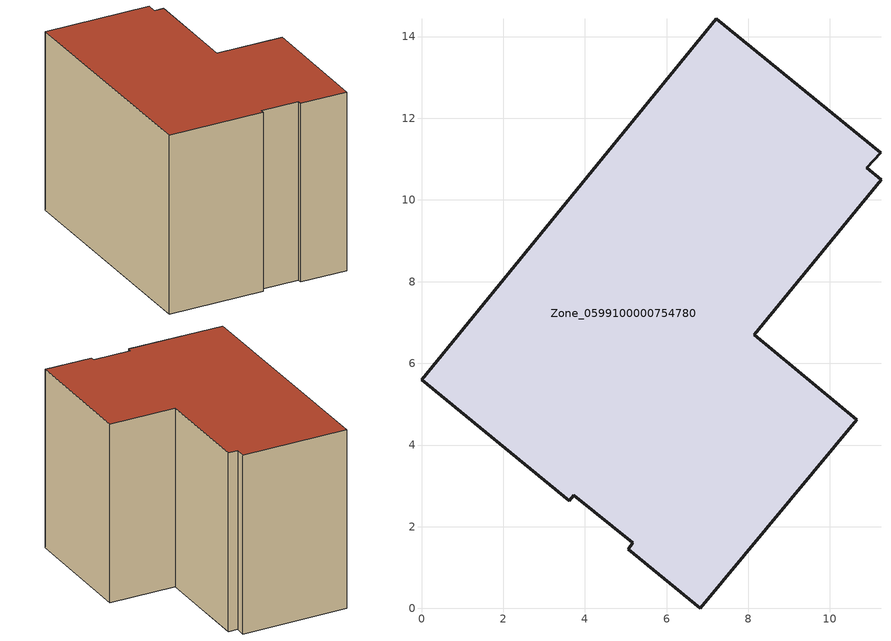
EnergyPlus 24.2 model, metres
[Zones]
Zone_0599100000754780
 floor ground (C_G): 10.9,10.79 11.25,10.5 8.15,6.7 10.65,4.62 6.83,0 5.07,1.45 5.17,1.6 3.73,2.77 3.61,2.64 0,5.6 7.22,14.44 11.24,11.16 z0
 wall outside (C_F): 5.07,1.45 6.83,0 10.65,4.62 8.15,6.7 11.25,10.5 10.9,10.79 11.24,11.16 7.22,14.44 0,5.6 3.61,2.64 3.73,2.77 5.17,1.6 5.07,1.45 z0:8.78
 roof outside (C_R): 10.65,4.62 8.15,6.7 11.25,10.5 10.9,10.79 11.24,11.16 7.22,14.44 0,5.6 3.61,2.64 3.73,2.77 5.17,1.6 5.07,1.45 6.83,0 z8.78
[BUILDING]
Pand.0599100000754780: North Axis=0; Terrain=City; Loads Convergence Tolerance Value=0.04; Temperature Convergence Tolerance Value=0.4; Solar Distribution=FullExterior; Maximum Number of Warmup Days=25; Minimum Number of Warmup Days=1
[Site:Location]
Rotterdam.The.Hague.AP_ZH_NLD Design_Conditions: Latitude=51.96; Longitude=4.45; Time Zone=1; Elevation=-4.5
[SITE:GROUNDTEMPERATURE:BUILDINGSURFACE]
18, 18, 18, 18, 18, 18, 18, 18, 18, 18, 18, 18
[MATERIAL] Thermal Absorptance=0.9; Solar Absorptance=0.7; Visible Absorptance=0.7
Name | Roughness | Thickness | Conductivity | Density | Specific Heat
G.TC.2006-2014 | MediumSmooth | 0.15 | 0.06 | 540 | 1210
F.TC.2006-2014 | Rough | 0.3 | 0.12 | 1920 | 840
R.TC.2006-2014 | MediumRough | 0.2 | 0.08 | 1500 | 1000
[CONSTRUCTION]
C_G: G.TC.2006-2014
C_F: F.TC.2006-2014
C_R: R.TC.2006-2014
[ZONE]
Zone_0599100000754780: Type=1; Multiplier=1; Ceiling Height=Autocalculate; Volume=Autocalculate; Floor Area=autocalculate; Part of Total Floor Area=Yes
[ZONEINFILTRATION:DESIGNFLOWRATE]
Infil_Zone_0599100000754780: Zone or ZoneList or Space or SpaceList=Zone_0599100000754780; Schedule=AlwaysOn; Design Flow Rate Calculation Method=Flow/Area; Flow Rate per Floor Area=0.0015; Constant Term Coefficient=1; Temperature Term Coefficient=0; Velocity Term Coefficient=0; Velocity Squared Term Coefficient=0
[HVACTEMPLATE:ZONE:IDEALLOADSAIRSYSTEM]
Zone_0599100000754780: Maximum Heating Supply Air Temperature=50; Minimum Cooling Supply Air Temperature=13; Maximum Heating Supply Air Humidity Ratio=0.0156; Minimum Cooling Supply Air Humidity Ratio=0.0077; Heating Limit=NoLimit; Cooling Limit=NoLimit; Dehumidification Control Type=ConstantSensibleHeatRatio; Cooling Sensible Heat Ratio=0.7; Dehumidification Setpoint=60; Humidification Control Type=None; Humidification Setpoint=30; Outdoor Air Method=None; Outdoor Air Flow Rate per Person=0.00944; Outdoor Air Flow Rate per Zone Floor Area=0; Outdoor Air Flow Rate per Zone=0; Demand Controlled Ventilation Type=None; Outdoor Air Economizer Type=NoEconomizer; Heat Recovery Type=None; Sensible Heat Recovery Effectiveness=0.7; Latent Heat Recovery Effectiveness=0.65
[ZONECONTROL:THERMOSTAT]
ThermostatControl_Zone_0599100000754780: Zone or ZoneList=Zone_0599100000754780; Control Type Schedule=DualSetpointControlType; Control 1=Thermostat_Zone_0599100000754780; Temperature Difference Between Cutout And Setpoint=0
[THERMOSTATSETPOINT:DUALSETPOINT]
Thermostat_Zone_0599100000754780: Heating Setpoint Temperature Schedule=HeatingSetpoint_Zone_0599100000754780; Cooling Setpoint Temperature Schedule=CoolingSetpoint_Zone_0599100000754780
[SCHEDULE:COMPACT]
HeatingSetpoint_Zone_0599100000754780: Through: 12/31, For: AllDays, Until: 24:00, 21
CoolingSetpoint_Zone_0599100000754780: Through: 12/31, For: AllDays, Until: 24:00, 24
DualSetpointControlType: Through: 12/31, For: AllDays, Until: 24:00, 4
AlwaysOn: Through: 12/31, For: AllDays, Until: 24:00, 1
